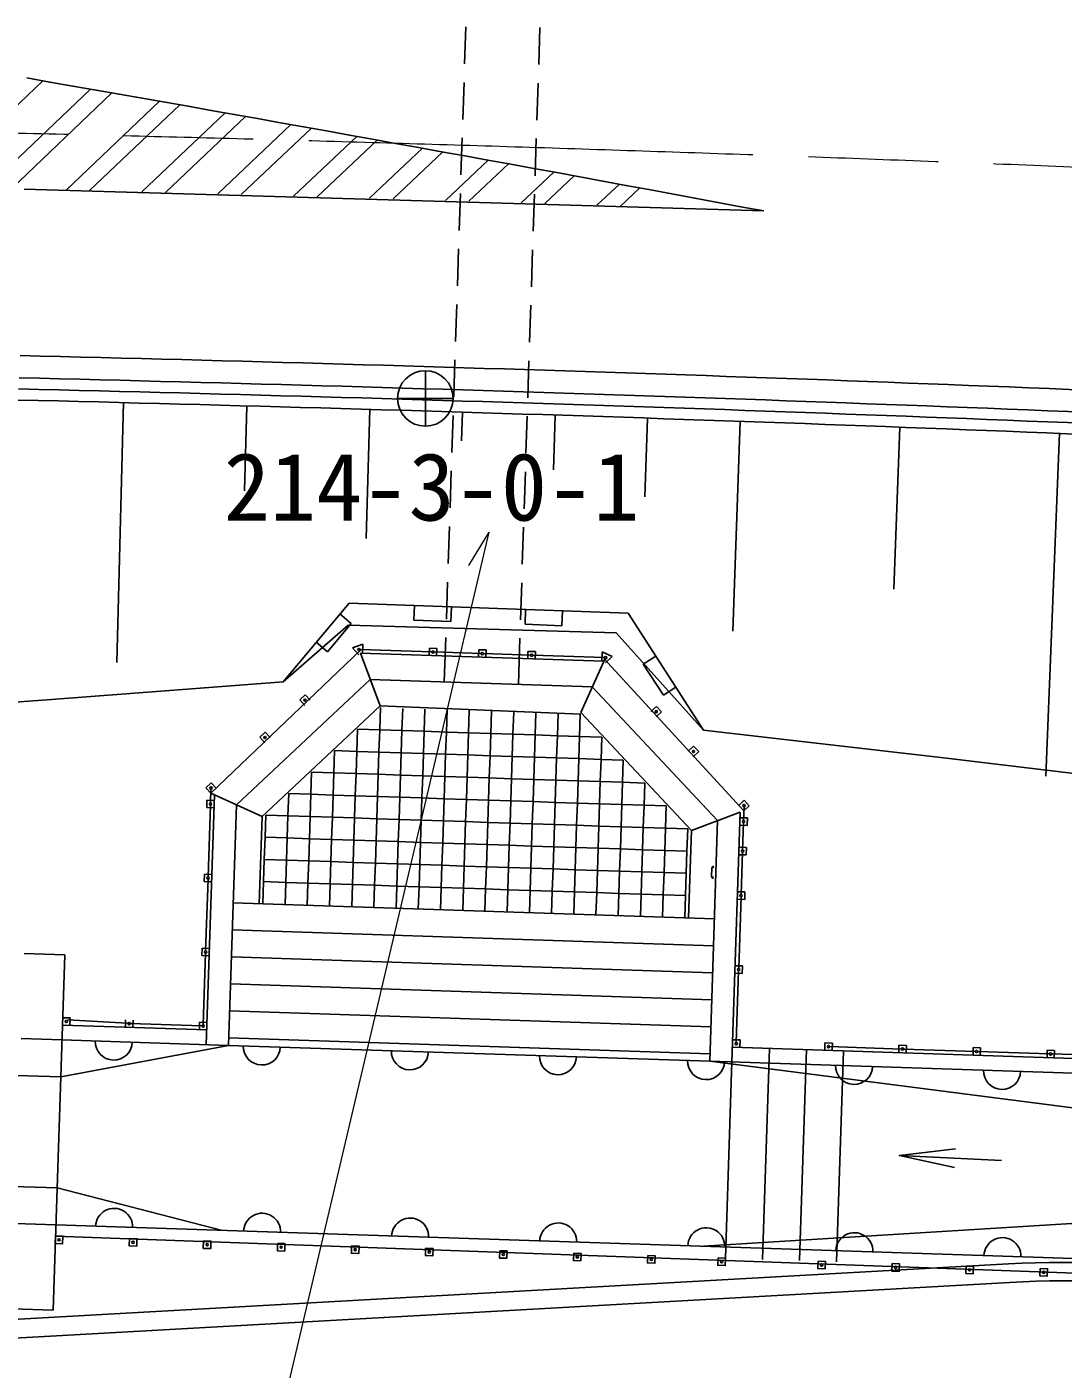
# Model space of a CAD drawing. Units: millimetres, scale not verified. Extents: x 40000 to 680000, y 20000 to 380000.
# Drawn here: x 199639 to 227620, y 251768 to 288017 of the extents above; entities that cross this region are included whole.
import ezdxf
from ezdxf.enums import TextEntityAlignment as Align

# ---------------------------------------------------------------- set-up
doc = ezdxf.new("R2010")
doc.units = ezdxf.units.MM
doc.header["$LTSCALE"] = 1000
doc.linetypes.add('CHAIN', pattern=[18.5, 12, -1.5, 3.5, -1.5])
for name, color, linetype, lineweight in [('M-BGD', 7, 'Continuous', 25), ('M-BMK', 2, 'CHAIN', 13), ('M-BMK-SRVR', 3, 'Continuous', 25), ('M-STR-HTXT', 7, 'Continuous', 13), ('M-STR-STRD', 7, 'Continuous', 25)]:
    doc.layers.add(name, color=color, linetype=linetype, lineweight=lineweight)
doc.styles.add('ＭＳ ゴシック', font='')
doc.styles.get('ＭＳ ゴシック').set_extended_font_data('MS Gothic')

msp = doc.modelspace()

# ---------------------------------------------------------------- linework, layer by layer
at = {"layer": 'M-BGD'}
for p, q in [((211460, 287017), (211493, 288017)), ((213460, 286997), (213493, 287996)), ((211411, 285518), (211444, 286517)), ((213411, 285497), (213444, 286497)), ((211361, 284019), (211394, 285018)), ((213362, 283998), (213395, 284998)), ((211312, 282520), (211345, 283519)), ((213312, 282499), (213345, 283498)), ((211263, 281020), (211296, 282020)), ((213263, 281000), (213296, 281999)), ((211213, 279521), (211246, 280521)), ((213214, 279501), (213247, 280500)), ((211164, 278022), (211197, 279021)), ((213164, 278001), (213197, 279001)), ((202248, 277869), (202069, 270849)), ((205576, 277778), (205513, 275487)), ((208903, 277687), (208800, 274197)), ((211115, 276523), (211148, 277522)), ((211403, 277606), (211379, 276837)), ((213115, 276502), (213148, 277502)), ((213902, 277526), (213855, 276052)), ((216402, 277445), (216330, 275326)), ((218902, 277364), (218702, 271702)), ((223214, 277206), (223048, 272834)), ((227525, 277037), (227150, 267780)), ((211065, 275024), (211098, 276023)), ((213066, 275003), (213099, 276003)), ((211016, 273524), (211049, 274524)), ((213016, 273504), (213049, 274503)), ((210967, 272025), (210999, 273025)), ((212967, 272005), (213000, 273004)), ((206556, 270333), (208338, 272458)), ((208338, 272458), (215873, 272181)), ((210107, 272393), (210092, 271994)), ((211091, 271957), (211106, 272357)), ((213105, 272283), (213090, 271883)), ((214089, 271846), (214104, 272246)), ((207756, 271139), (208400, 271905)), ((208400, 271905), (208094, 272162)), ((210092, 271994), (211091, 271957)), ((213090, 271883), (214089, 271846)), ((215873, 272181), (217913, 269026)), ((206556, 270333), (208315, 271858)), ((208315, 271858), (215549, 271650)), ((210911, 270326), (210950, 271526)), ((212910, 270260), (212951, 271505)), ((215549, 271650), (217913, 269026)), ((204608, 267321), (208645, 271181)), ((207450, 271397), (207756, 271139)), ((208712, 271348), (208432, 271243)), ((208432, 271243), (208602, 271060)), ((208637, 271201), (210576, 271137)), ((208712, 271348), (208704, 271099)), ((210503, 271039), (210509, 271239)), ((210509, 271239), (210709, 271233)), ((210702, 271033), (210709, 271233)), ((211833, 270996), (211840, 271195)), ((211840, 271195), (212040, 271189)), ((212033, 270989), (212040, 271189)), ((213164, 270952), (213170, 271152)), ((213170, 271152), (213370, 271145)), ((213364, 270945), (213370, 271145)), ((208645, 271100), (215221, 270884)), ((209178, 269682), (208645, 271100)), ((210636, 271135), (211906, 271093)), ((211966, 271091), (213237, 271049)), ((213297, 271047), (215236, 270984)), ((214596, 269504), (215254, 270955)), ((215171, 271135), (215163, 270886)), ((215444, 271012), (215171, 271135)), ((219001, 266847), (215221, 270961)), ((215444, 271012), (215261, 270841)), ((216621, 271024), (216285, 270806)), ((216285, 270806), (216828, 269967)), ((206556, 270333), (200303, 269851)), ((205298, 267008), (208912, 270391)), ((208912, 270391), (214908, 270194)), ((218291, 266581), (214908, 270194)), ((216828, 269967), (217164, 270184)), ((194271, 269416), (200303, 269851)), ((207006, 269840), (207152, 269976)), ((207006, 269840), (207142, 269694)), ((207152, 269976), (207288, 269830)), ((205989, 266696), (209178, 269682)), ((209187, 269632), (209167, 269032)), ((209178, 269682), (214596, 269454)), ((209787, 269612), (209767, 269012)), ((210386, 269592), (210366, 268993)), ((210986, 269573), (210966, 268973)), ((211586, 269553), (211566, 268953)), ((212185, 269533), (212166, 268933)), ((212785, 269513), (212765, 268914)), ((213385, 269494), (213365, 268894)), ((213984, 269474), (213965, 268874)), ((214584, 269454), (214564, 268855)), ((217582, 266314), (214596, 269504)), ((216638, 269664), (216492, 269527)), ((216774, 269518), (216628, 269381)), ((216774, 269518), (216638, 269664)), ((205930, 268832), (206076, 268969)), ((206076, 268969), (206212, 268823)), ((208567, 269052), (208548, 268452)), ((208567, 269052), (209167, 269032)), ((209167, 269032), (209147, 268433)), ((209167, 269032), (209767, 269012)), ((209767, 269012), (209747, 268413)), ((209767, 269012), (210366, 268993)), ((210366, 268993), (210347, 268393)), ((210366, 268993), (210966, 268973)), ((210966, 268973), (210946, 268373)), ((210966, 268973), (211566, 268953)), ((224467, 268272), (217913, 269026)), ((205930, 268832), (206066, 268686)), ((211566, 268953), (211546, 268354)), ((211566, 268953), (212166, 268933)), ((212166, 268933), (212146, 268334)), ((212166, 268933), (212765, 268914)), ((212765, 268914), (212745, 268314)), ((212765, 268914), (213365, 268894)), ((213365, 268894), (213345, 268294)), ((213365, 268894), (213965, 268874)), ((213965, 268874), (213945, 268275)), ((213965, 268874), (214564, 268855)), ((214564, 268855), (214544, 268255)), ((214564, 268855), (215164, 268835)), ((215164, 268835), (215144, 268235)), ((207948, 268472), (207928, 267872)), ((207948, 268472), (208548, 268452)), ((208548, 268452), (208528, 267853)), ((208548, 268452), (209147, 268433)), ((209147, 268433), (209128, 267833)), ((209147, 268433), (209747, 268413)), ((209747, 268413), (209727, 267813)), ((209747, 268413), (210347, 268393)), ((210347, 268393), (210327, 267793)), ((210347, 268393), (210946, 268373)), ((210946, 268373), (210927, 267774)), ((210946, 268373), (211546, 268354)), ((211546, 268354), (211526, 267754)), ((211546, 268354), (212146, 268334)), ((212146, 268334), (212126, 267734)), ((212146, 268334), (212745, 268314)), ((212745, 268314), (212726, 267714)), ((212745, 268314), (213345, 268294)), ((213345, 268294), (213325, 267695)), ((213345, 268294), (213945, 268275)), ((213945, 268275), (213925, 267675)), ((213945, 268275), (214544, 268255)), ((214544, 268255), (214525, 267655)), ((214544, 268255), (215144, 268235)), ((217643, 268590), (217497, 268453)), ((217780, 268444), (217634, 268307)), ((217780, 268444), (217643, 268590)), ((224467, 268272), (244178, 265869)), ((207329, 267892), (207309, 267292)), ((207329, 267892), (207928, 267872)), ((215144, 268235), (215124, 267635)), ((215144, 268235), (215744, 268215)), ((215744, 268215), (215724, 267616)), ((204470, 267465), (204616, 267602)), ((204616, 267602), (204752, 267456)), ((207928, 267872), (207909, 267273)), ((207928, 267872), (208528, 267853)), ((208528, 267853), (208508, 267253)), ((208528, 267853), (209128, 267833)), ((209128, 267833), (209108, 267233)), ((209128, 267833), (209727, 267813)), ((209727, 267813), (209708, 267213)), ((209727, 267813), (210327, 267793)), ((210327, 267793), (210307, 267194)), ((210327, 267793), (210927, 267774)), ((210927, 267774), (210907, 267174)), ((210927, 267774), (211526, 267754)), ((211526, 267754), (211507, 267154)), ((211526, 267754), (212126, 267734)), ((212126, 267734), (212106, 267134)), ((212126, 267734), (212726, 267714)), ((212726, 267714), (212706, 267115)), ((212726, 267714), (213325, 267695)), ((213325, 267695), (213306, 267095)), ((213325, 267695), (213925, 267675)), ((213925, 267675), (213905, 267075)), ((213925, 267675), (214525, 267655)), ((214525, 267655), (214505, 267056)), ((214525, 267655), (215124, 267635)), ((215124, 267635), (215105, 267036)), ((215124, 267635), (215724, 267616)), ((215724, 267616), (215704, 267016)), ((215724, 267616), (216324, 267596)), ((216324, 267596), (216304, 266996)), ((204470, 267465), (204606, 267319)), ((204485, 260532), (204707, 267277)), ((204597, 267061), (204610, 267431)), ((205989, 266696), (204608, 267321)), ((206709, 267312), (206689, 266712)), ((206709, 267312), (207309, 267292)), ((207309, 267292), (207289, 266693)), ((207309, 267292), (207909, 267273)), ((207909, 267273), (207889, 266673)), ((207909, 267273), (208508, 267253)), ((208508, 267253), (208489, 266653)), ((208508, 267253), (209108, 267233)), ((209108, 267233), (209088, 266633)), ((209108, 267233), (209708, 267213)), ((209708, 267213), (209688, 266614)), ((209708, 267213), (210307, 267194)), ((210307, 267194), (210288, 266594)), ((210307, 267194), (210907, 267174)), ((210907, 267174), (210887, 266574)), ((210907, 267174), (211507, 267154)), ((211507, 267154), (211487, 266555)), ((211507, 267154), (212106, 267134)), ((204496, 266935), (204502, 267135)), ((204695, 266928), (204496, 266935)), ((204702, 267128), (204502, 267135)), ((204533, 265062), (204599, 267001)), ((205085, 260512), (205298, 267008)), ((212106, 267134), (212087, 266535)), ((212106, 267134), (212706, 267115)), ((212706, 267115), (212686, 266515)), ((212706, 267115), (213306, 267095)), ((213306, 267095), (213286, 266495)), ((213306, 267095), (213905, 267075)), ((213905, 267075), (213886, 266476)), ((213905, 267075), (214505, 267056)), ((214505, 267056), (214485, 266456)), ((214505, 267056), (215105, 267036)), ((215105, 267036), (215085, 266436)), ((215105, 267036), (215704, 267016)), ((215704, 267016), (215685, 266416)), ((215704, 267016), (216304, 266996)), ((216304, 266996), (216284, 266397)), ((216304, 266996), (216904, 266977)), ((216904, 266977), (216884, 266377)), ((217582, 266314), (218899, 266809)), ((218677, 260064), (218899, 266809)), ((219010, 267130), (218864, 266993)), ((218991, 266588), (219005, 266958)), ((219147, 266984), (219001, 266847)), ((219147, 266984), (219010, 267130)), ((205911, 264337), (205989, 266696)), ((206090, 266732), (206070, 266133)), ((206090, 266732), (206689, 266712)), ((206689, 266712), (206670, 266113)), ((206689, 266712), (207289, 266693)), ((207289, 266693), (207269, 266093)), ((207289, 266693), (207889, 266673)), ((207889, 266673), (207869, 266073)), ((207889, 266673), (208489, 266653)), ((208489, 266653), (208469, 266054)), ((208489, 266653), (209088, 266633)), ((209088, 266633), (209068, 266034)), ((209088, 266633), (209688, 266614)), ((209688, 266614), (209668, 266014)), ((209688, 266614), (210288, 266594)), ((210288, 266594), (210268, 265994)), ((210288, 266594), (210887, 266574)), ((210887, 266574), (210867, 265975)), ((210887, 266574), (211487, 266555)), ((211487, 266555), (211467, 265955)), ((211487, 266555), (212087, 266535)), ((212087, 266535), (212067, 265935)), ((212087, 266535), (212686, 266515)), ((212686, 266515), (212666, 265915)), ((212686, 266515), (213286, 266495)), ((213286, 266495), (213266, 265896)), ((213286, 266495), (213886, 266476)), ((213886, 266476), (213866, 265876)), ((213886, 266476), (214485, 266456)), ((214485, 266456), (214466, 265856)), ((214485, 266456), (215085, 266436)), ((215085, 266436), (215065, 265836)), ((215085, 266436), (215685, 266416)), ((218078, 260084), (218291, 266581)), ((218888, 266461), (219088, 266454)), ((218894, 266661), (219094, 266654)), ((218965, 265788), (218991, 266528)), ((219088, 266454), (219094, 266654)), ((206070, 266133), (206050, 265533)), ((206070, 266133), (206670, 266113)), ((206670, 266113), (206650, 265513)), ((206670, 266113), (207269, 266093)), ((207269, 266093), (207250, 265493)), ((207269, 266093), (207869, 266073)), ((207869, 266073), (207849, 265474)), ((207869, 266073), (208469, 266054)), ((215685, 266416), (215665, 265817)), ((215685, 266416), (216284, 266397)), ((216284, 266397), (216265, 265797)), ((216284, 266397), (216884, 266377)), ((216884, 266377), (216864, 265777)), ((216884, 266377), (217484, 266357)), ((217484, 266357), (217464, 265757)), ((217505, 263955), (217582, 266314)), ((208469, 266054), (208449, 265454)), ((208469, 266054), (209068, 266034)), ((209068, 266034), (209049, 265434)), ((209068, 266034), (209668, 266014)), ((209668, 266014), (209648, 265414)), ((209668, 266014), (210268, 265994)), ((210268, 265994), (210248, 265395)), ((210268, 265994), (210867, 265975)), ((210867, 265975), (210848, 265375)), ((210867, 265975), (211467, 265955)), ((211467, 265955), (211447, 265355)), ((211467, 265955), (212067, 265935)), ((212067, 265935), (212047, 265335)), ((212067, 265935), (212666, 265915)), ((212666, 265915), (212647, 265316)), ((212666, 265915), (213266, 265896)), ((213266, 265896), (213246, 265296)), ((213266, 265896), (213866, 265876)), ((213866, 265876), (213846, 265276)), ((213866, 265876), (214466, 265856)), ((214466, 265856), (214446, 265256)), ((214466, 265856), (215065, 265836)), ((215065, 265836), (215045, 265237)), ((215065, 265836), (215665, 265817)), ((215665, 265817), (215645, 265217)), ((215665, 265817), (216265, 265797)), ((216265, 265797), (216245, 265197)), ((216265, 265797), (216864, 265777)), ((216864, 265777), (216844, 265178)), ((216864, 265777), (217464, 265757)), ((217464, 265757), (217444, 265158)), ((218868, 265861), (219068, 265855)), ((218964, 265728), (218926, 264589)), ((219061, 265655), (219068, 265855)), ((206050, 265533), (206031, 264933)), ((206050, 265533), (206650, 265513)), ((206650, 265513), (206630, 264913)), ((206650, 265513), (207250, 265493)), ((207250, 265493), (207230, 264894)), ((207250, 265493), (207849, 265474)), ((207849, 265474), (207830, 264874)), ((207849, 265474), (208449, 265454)), ((208449, 265454), (208429, 264854)), ((208449, 265454), (209049, 265434)), ((209049, 265434), (209029, 264834)), ((209049, 265434), (209648, 265414)), ((209648, 265414), (209629, 264815)), ((209648, 265414), (210248, 265395)), ((210248, 265395), (210228, 264795)), ((210248, 265395), (210848, 265375)), ((210848, 265375), (210828, 264775)), ((210848, 265375), (211447, 265355)), ((211447, 265355), (211428, 264756)), ((211447, 265355), (212047, 265335)), ((218861, 265661), (219061, 265655)), ((204430, 264936), (204436, 265136)), ((204636, 265129), (204436, 265136)), ((204467, 263064), (204533, 265002)), ((212047, 265335), (212027, 264736)), ((212047, 265335), (212647, 265316)), ((212647, 265316), (212627, 264716)), ((212647, 265316), (213246, 265296)), ((213246, 265296), (213227, 264696)), ((213246, 265296), (213846, 265276)), ((213846, 265276), (213826, 264677)), ((213846, 265276), (214446, 265256)), ((214446, 265256), (214426, 264657)), ((214446, 265256), (215045, 265237)), ((215045, 265237), (215026, 264637)), ((215045, 265237), (215645, 265217)), ((215645, 265217), (215625, 264617)), ((215645, 265217), (216245, 265197)), ((216245, 265197), (216225, 264598)), ((216245, 265197), (216844, 265178)), ((216844, 265178), (216825, 264578)), ((216844, 265178), (217444, 265158)), ((217444, 265158), (217424, 264558)), ((218128, 265071), (218135, 265299)), ((204630, 264929), (204430, 264936)), ((206031, 264933), (206011, 264333)), ((206031, 264933), (206630, 264913)), ((206630, 264913), (206611, 264314)), ((206630, 264913), (207230, 264894)), ((207230, 264894), (207210, 264294)), ((207230, 264894), (207830, 264874)), ((207830, 264874), (207810, 264274)), ((207830, 264874), (208429, 264854)), ((208429, 264854), (208410, 264255)), ((208429, 264854), (209029, 264834)), ((209029, 264834), (209009, 264235)), ((209029, 264834), (209629, 264815)), ((209629, 264815), (209609, 264215)), ((209629, 264815), (210228, 264795)), ((210228, 264795), (210209, 264195)), ((210228, 264795), (210828, 264775)), ((210828, 264775), (210808, 264176)), ((210828, 264775), (211428, 264756)), ((211428, 264756), (211408, 264156)), ((211428, 264756), (212027, 264736)), ((212027, 264736), (212008, 264136)), ((212027, 264736), (212627, 264716)), ((212627, 264716), (212607, 264116)), ((212627, 264716), (213227, 264696)), ((213227, 264696), (213207, 264097)), ((213227, 264696), (213826, 264677)), ((213826, 264677), (213807, 264077)), ((213826, 264677), (214426, 264657)), ((214426, 264657), (214406, 264057)), ((214426, 264657), (215026, 264637)), ((215026, 264637), (215006, 264037)), ((215026, 264637), (215625, 264617)), ((215625, 264617), (215606, 264018)), ((215625, 264617), (216225, 264598)), ((218829, 264662), (219028, 264655)), ((219022, 264455), (219028, 264655)), ((205211, 264360), (218204, 263932)), ((216225, 264598), (216205, 263998)), ((216225, 264598), (216825, 264578)), ((216825, 264578), (216805, 263978)), ((216825, 264578), (217424, 264558)), ((217424, 264558), (217405, 263958)), ((218822, 264462), (219022, 264455)), ((218924, 264529), (218860, 262590)), ((205187, 263630), (218180, 263203)), ((199563, 262995), (200663, 262959)), ((200663, 262959), (200347, 253364)), ((204364, 262937), (204371, 263137)), ((204564, 262930), (204364, 262937)), ((204570, 263130), (204371, 263137)), ((204401, 261065), (204467, 263004)), ((205163, 262901), (218156, 262473)), ((218756, 262463), (218956, 262457)), ((218763, 262663), (218963, 262656)), ((218858, 262530), (218795, 260591)), ((218956, 262457), (218963, 262656)), ((205139, 262171), (218132, 261743)), ((205115, 261441), (218108, 261014)), ((204498, 260931), (200600, 261060)), ((200807, 261253), (200607, 261260)), ((200733, 261204), (202506, 261101)), ((200807, 261253), (200800, 261053)), ((202299, 261004), (202306, 261204)), ((202433, 261099), (204371, 261036)), ((202506, 261197), (202499, 260997)), ((204298, 260938), (204305, 261138)), ((204505, 261131), (204305, 261138)), ((199488, 260696), (200587, 260660)), ((200587, 260660), (205085, 260512)), ((205091, 260712), (218084, 260284)), ((218697, 260664), (218897, 260658)), ((218890, 260458), (218897, 260658)), ((200554, 259660), (205085, 260512)), ((205085, 260512), (218078, 260084)), ((218690, 260464), (228642, 260137)), ((219690, 260431), (219502, 254734)), ((220689, 260398), (220502, 254702)), ((221189, 260582), (221389, 260576)), ((221189, 260582), (221189, 260382)), ((221316, 260478), (223255, 260414)), ((221382, 260376), (221389, 260576)), ((221689, 260366), (221501, 254669)), ((223188, 260516), (223388, 260510)), ((223188, 260516), (223188, 260316)), ((223315, 260412), (225254, 260348)), ((223381, 260310), (223388, 260510)), ((225187, 260451), (225387, 260444)), ((225187, 260451), (225187, 260250)), ((225314, 260346), (227252, 260282)), ((225380, 260244), (225387, 260444)), ((227186, 260385), (227386, 260378)), ((227186, 260385), (227186, 260185)), ((227312, 260280), (228516, 260241)), ((227379, 260178), (227386, 260378)), ((218078, 260084), (228596, 258737)), ((218078, 260084), (228629, 259737)), ((218677, 260064), (218503, 254767)), ((199055, 259710), (200554, 259660)), ((223201, 257537), (225956, 257407)), ((200455, 256662), (198956, 256711)), ((200455, 256662), (204920, 255515)), ((200423, 255663), (199323, 255699)), ((200423, 255663), (228465, 254740)), ((217913, 255087), (228497, 255739)), ((200413, 255363), (228455, 254344)), ((199262, 253106), (226144, 254610)), ((198574, 252566), (226172, 254111)), ((200347, 253364), (199247, 253400))]:
    msp.add_line(p, q, dxfattribs=at)
msp.add_lwpolyline([(224711, 257716), (223201, 257537), (224688, 257217)], dxfattribs=at)
for points in [[(200413, 255363), (200613, 255356), (200606, 255156), (200406, 255163)], [(202412, 255297), (202611, 255290), (202605, 255091), (202405, 255097)], [(204411, 255231), (204610, 255225), (204604, 255025), (204404, 255031)], [(206409, 255165), (206609, 255159), (206603, 254959), (206403, 254966)], [(208408, 255100), (208608, 255093), (208602, 254893), (208402, 254900)], [(210407, 255034), (210607, 255027), (210601, 254827), (210401, 254834)], [(212406, 254968), (212606, 254961), (212599, 254762), (212400, 254768)], [(214405, 254902), (214605, 254896), (214598, 254696), (214399, 254702)], [(216404, 254836), (216604, 254830), (216597, 254630), (216397, 254637)], [(218303, 254774), (218503, 254767), (218496, 254567), (218296, 254574)], [(221002, 254685), (221201, 254678), (221195, 254479), (220995, 254485)], [(223000, 254619), (223200, 254613), (223194, 254413), (222994, 254419)], [(224999, 254553), (225199, 254547), (225193, 254347), (224993, 254354)], [(226998, 254488), (227198, 254481), (227192, 254281), (226992, 254288)]]:
    msp.add_lwpolyline(points, close=True, dxfattribs=at)
for centre in [(208607, 271202), (210606, 271136), (211936, 271092), (213267, 271048), (215266, 270983), (207147, 269835), (216633, 269523), (206071, 268827), (217639, 268448), (204611, 267461), (204599, 267031), (219006, 266988), (218991, 266558), (218965, 265758), (204533, 265032), (218925, 264559), (204467, 263034), (218859, 262560), (200703, 261156), (200703, 261156), (202403, 261100), (202403, 261100), (204401, 261035), (204401, 261035), (218794, 260561), (218794, 260561), (221286, 260479), (223285, 260413), (225284, 260347), (227282, 260281), (200509, 255260), (202508, 255194), (204507, 255128), (206506, 255062), (208505, 254996), (210504, 254931), (212503, 254865), (214502, 254799), (216501, 254733), (218400, 254671), (221098, 254582), (223097, 254516), (225096, 254450), (227095, 254384)]:
    msp.add_circle(centre, 30, dxfattribs=at)
for centre, radius, start, end in [((159991, -1389395), 1669000, 87.44762, 88.64485), ((159991, -1389395), 1668400, 87.44762, 88.64536), ((159991, -1389395), 1668100, 87.44762, 88.64562), ((159991, -1389395), 1667800, 87.44762, 88.64588), ((218185, 265297), 50, 88.1146, 178.1146), ((218178, 265070), 50, 178.1146, 268.1146), ((218176, 265068), 20, 178.1146, 268.1146), ((218183, 265300), 20, 88.1146, 178.1146), ((201986, 260614), 500, 178.1146, 358.1146), ((205984, 260482), 500, 178.1146, 358.1146), ((209982, 260351), 500, 178.1146, 358.1146), ((213980, 260219), 500, 178.1146, 358.1146), ((217978, 260087), 500, 178.1146, 358.1146), ((221975, 259956), 500, 178.1146, 358.1146), ((225973, 259824), 500, 178.1146, 358.1146), ((201994, 255611), 500, 358.1146, 178.1146), ((205991, 255479), 500, 358.1146, 178.1146), ((209989, 255348), 500, 358.1146, 178.1146), ((213987, 255216), 500, 358.1146, 178.1146), ((217985, 255085), 500, 358.1146, 178.1146), ((221983, 254953), 500, 358.1146, 178.1146), ((225981, 254821), 500, 358.1146, 178.1146), ((227681, 227153), 27500, 44.9997, 93.204), ((227681, 227153), 27000, 44.9997, 93.204)]:
    msp.add_arc(centre, radius, start, end, dxfattribs=at)
at = {"layer": 'M-BMK'}
msp.add_arc((159991, -1389395), 1675000, 86.07423, 93.18634, dxfattribs=at)
at = {"layer": 'M-BMK-SRVR'}
for p, q in [((210399, 278732), (210399, 277232)), ((211149, 277982), (209649, 277982))]:
    msp.add_line(p, q, dxfattribs=at)
msp.add_circle((210399, 277982), 750, dxfattribs=at)
at = {"layer": 'M-STR-HTXT'}
for q in [(199904, 222533), (211560, 273471)]:
    msp.add_line((212114, 274368), q, dxfattribs=at)
at = {"layer": 'M-STR-STRD'}
for p, q in [((200069, 286561), (197193, 283810)), ((201357, 286336), (198604, 283707)), ((201936, 286234), (199222, 283645)), ((203217, 286009), (200699, 283609)), ((203769, 285911), (201334, 283594)), ((204995, 285694), (202747, 283558)), ((205546, 285596), (203382, 283542)), ((206771, 285378), (204795, 283505)), ((207322, 285279), (205430, 283488)), ((208547, 285060), (206843, 283449)), ((209098, 284961), (207478, 283431)), ((210322, 284740), (208891, 283390)), ((210872, 284640), (209526, 283371)), ((212096, 284418), (210939, 283329)), ((212646, 284317), (211574, 283309)), ((213869, 284094), (212986, 283265)), ((214419, 283993), (213622, 283245)), ((199569, 283637), (219542, 283045)), ((215642, 283768), (215034, 283199)), ((216192, 283667), (215670, 283178))]:
    msp.add_line(p, q, dxfattribs=at)
msp.add_arc((-84675, -1346065), 1657271, 79.42253, 80.12171, dxfattribs=at)

# ---------------------------------------------------------------- texts
at = {"layer": 'M-BMK-SRVR', "style": 'ＭＳ ゴシック'}
msp.add_text('214-3-0-1', height=1833, dxfattribs=at).set_placement((210569, 275601), align=Align.MIDDLE_CENTER)

doc.saveas('drawing.dxf')
